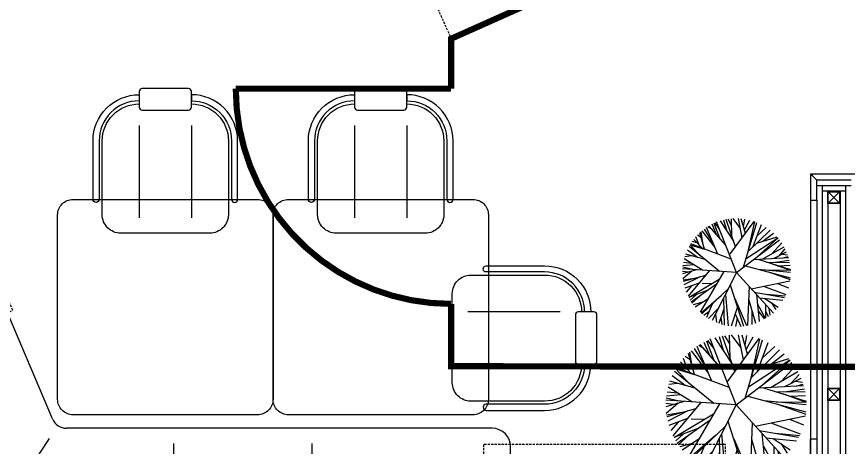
# Model space of a CAD drawing. Header units: millimetres. Extents: x 2562 to 7288, y 778 to 5635.
# Drawn here: x 4413.6 to 4683.9, y 1434.6 to 1574.7 of the extents above; entities that cross this region are included whole.
import ezdxf

# ---------------------------------------------------------------- set-up
doc = ezdxf.new("R2010")
doc.units = ezdxf.units.MM
doc.linetypes.add('HIDDEN', pattern=[0.375, 0.25, -0.125])
for name, color, linetype in [('0-gnl-gor5', 254, 'Continuous'), ('0-gnl-knst-metal', 3, 'Continuous'), ('0-gnl-ust', 191, 'HIDDEN'), ('1-gnl-ahsap', 33, 'Continuous'), ('2-tef-hareketli', 251, 'Continuous'), ('2-tef-hrkt-mobilya', 251, 'Continuous'), ('4-dsm-gorunus', 241, 'Continuous')]:
    doc.layers.add(name, color=color, linetype=linetype)

# ---------------------------------------------------------------- blocks, each defined once
blk = doc.blocks.new('x-ref_base plan 1$0$D-A101-13$0$TREEA')
for p, q in [((-0.0086, 0.0884), (-0.0459, 0.1453)), ((-0.0283, 0.1184), (-0.0366, 0.1479)), ((-0.003, 0.0726), (-0.0302, 0.1494)), ((-0.0146, 0.1324), (-0.025, 0.1503)), ((-0.0135, 0.1023), (-0.0152, 0.1516)), ((0.0103, 0.1239), (-0.0105, 0.152)), ((0.0154, 0.0981), (0.0047, 0.1523)), ((0.0244, 0.1104), (0.0123, 0.1519)), ((0.0186, 0.1303), (0.0222, 0.1508)), ((0.0213, 0.1209), (0.0364, 0.148)), ((-0.0528, 0.0516), (-0.0852, 0.1263)), ((-0.07, 0.1211), (-0.0815, 0.1288)), ((-0.0309, 0.0771), (-0.0785, 0.1306)), ((-0.0573, 0.1069), (-0.0698, 0.1355)), ((-0.0481, 0.0965), (-0.064, 0.1383)), ((-0.0491, 0.1228), (-0.0618, 0.1393)), ((0, 0), (-0.0571, 0.1429)), ((-0.0198, 0.0495), (0.0489, 0.1443)), ((0.0199, 0.0153), (0.0566, 0.1415)), ((0.0327, 0.0593), (0.0504, 0.1438)), ((0.0451, 0.0717), (0.0691, 0.1358)), ((0.0568, 0.1029), (0.0832, 0.1277)), ((-0.0909, 0.0655), (-0.1041, 0.1113)), ((-0.0959, 0.0828), (-0.1009, 0.1142)), ((-0.0609, 0.0703), (-0.0973, 0.1173)), ((-0.0662, 0.0826), (-0.0912, 0.1221)), ((0.0327, 0.0593), (0.0938, 0.1202)), ((0.074, 0.0887), (0.1039, 0.1115)), ((-0.0977, 0.068), (-0.121, 0.0927)), ((-0.1058, 0.0766), (-0.115, 0.1)), ((-0.098, 0.0962), (-0.1112, 0.1043)), ((0, 0), (0.1208, 0.0929)), ((0.0269, 0.0393), (0.116, 0.0989)), ((0.0565, 0.0435), (0.1165, 0.0982)), ((0.0566, 0.0831), (0.1137, 0.1015)), ((-0.0485, 0.003), (-0.1342, 0.0722)), ((-0.1026, 0.0467), (-0.1313, 0.0773)), ((-0.1313, 0.0773), (-0.0909, 0.0655)), ((-0.0152, 0.0379), (-0.1299, 0.0797)), ((-0.1116, 0.0827), (-0.1253, 0.0867)), ((0.0743, 0.0388), (0.1337, 0.0732)), ((0.0982, 0.0526), (0.1269, 0.0844)), ((-0.1108, 0.0416), (-0.1389, 0.0626)), ((0.1057, 0.0408), (0.1406, 0.0588)), ((0.1196, 0.0479), (0.1368, 0.0672)), ((-0.0959, 0.006), (-0.1477, 0.0377)), ((-0.1271, 0.0461), (-0.146, 0.0437)), ((-0.089, 0.0357), (-0.1437, 0.0506)), ((0.0483, 0.0372), (0.1461, 0.0433)), ((0.0596, 0.0379), (0.1521, 0.0092)), ((0.1289, 0.0527), (0.1437, 0.0508)), ((0.1314, 0.0424), (0.1452, 0.0463)), ((-0.1206, 0.0211), (-0.1513, 0.018)), ((-0.1268, 0.0249), (-0.15, 0.0272)), ((0.0252, 0.0194), (0.1517, -0.0142)), ((0.0849, 0.0301), (0.1495, 0.0296)), ((0.1003, 0.0253), (0.1519, 0.0073)), ((0.1093, 0.0299), (0.1481, 0.0359)), ((0.1177, 0.0198), (0.1509, 0.0216)), ((0, 0), (-0.1524, 0.0095)), ((-0.1356, 0.0002), (-0.1524, 0.0022)), ((-0.1127, 0.007), (-0.1523, -0.0048)), ((-0.1232, 0.0077), (-0.1517, 0.0142)), ((-0.1258, 0.0031), (-0.1512, -0.0191)), ((-0.0764, 0.0048), (-0.1365, -0.0678)), ((-0.0357, 0.0022), (-0.1022, -0.113)), ((0, 0), (-0.0682, -0.1363)), ((0, 0), (0.1048, -0.1143)), ((0.0609, 0.0099), (0.1524, 0.0022)), ((0.087, 0.0077), (0.1519, 0.0073)), ((0.0902, 0.0021), (0.1513, -0.0187)), ((-0.1172, -0.0172), (-0.1507, -0.023)), ((-0.0876, -0.0087), (-0.1501, -0.0266)), ((-0.1046, -0.0136), (-0.1481, -0.0358)), ((-0.1054, -0.0303), (-0.1456, -0.0451)), ((-0.0485, -0.02), (-0.1331, -0.0712)), ((-0.0561, -0.0331), (-0.127, -0.0842)), ((-0.0685, -0.0321), (-0.0969, -0.0316)), ((-0.0175, -0.0351), (0.0209, -0.151)), ((0.0418, -0.0456), (0.1507, -0.0228)), ((0.1161, -0.0301), (0.1464, -0.0422)), ((-0.1255, -0.0377), (-0.1415, -0.0565)), ((-0.0807, -0.0508), (-0.1345, -0.0717)), ((-0.0233, -0.0466), (-0.097, -0.1175)), ((0.0355, -0.0387), (0.0317, -0.1491)), ((0.076, -0.0384), (0.1394, -0.0616)), ((-0.1133, -0.0635), (-0.1305, -0.0787)), ((-0.102, -0.0661), (-0.1251, -0.087)), ((-0.0434, -0.0659), (-0.0993, -0.1156)), ((-0.0312, -0.0625), (-0.0227, -0.1507)), ((0.0502, -0.0548), (0.1358, -0.0693)), ((0.0563, -0.0614), (0.0646, -0.138)), ((0.065, -0.0709), (0.1314, -0.0773)), ((0.0857, -0.0608), (0.1378, -0.065)), ((-0.0947, -0.0845), (-0.1216, -0.0918)), ((-0.08, -0.0745), (-0.116, -0.0988)), ((-0.0686, -0.0901), (-0.0838, -0.1273)), ((-0.0362, -0.0723), (-0.0339, -0.1486)), ((-0.0047, -0.0738), (0.0293, -0.1496)), ((0.0343, -0.0736), (0.0546, -0.1423)), ((0.0591, -0.0874), (0.0818, -0.1286)), ((0.0807, -0.0724), (0.1178, -0.0967)), ((0.0825, -0.09), (0.0828, -0.128)), ((0.0983, -0.084), (0.1117, -0.1037)), ((-0.0505, -0.1009), (-0.0786, -0.1306)), ((-0.0353, -0.1023), (-0.0487, -0.1444)), ((0.0029, -0.0966), (-0.014, -0.1518)), ((0.0438, -0.1058), (0.0438, -0.146)), ((0.0613, -0.108), (0.0787, -0.1305)), ((0.0826, -0.1073), (0.0897, -0.1232)), ((0.0915, -0.0998), (0.0945, -0.1195)), ((-0.0774, -0.1117), (-0.0918, -0.1216)), ((-0.0589, -0.1177), (-0.0559, -0.1418)), ((-0.0033, -0.1168), (0.0129, -0.1519)), ((-0.0433, -0.1273), (-0.0405, -0.1469)), ((0.0022, -0.1288), (-0.0023, -0.1524))]:
    blk.add_line(p, q)
blk = doc.blocks.new('x-ref_base plan 1$0$sandalye')
for points in [[(4722.04, 1434.53, 0.414214), (4721.04, 1435.53), (4706.04, 1435.53, 0.414214), (4705.04, 1434.53), (4705.04, 1429.53, 0.414214), (4706.04, 1428.53), (4721.04, 1428.53, 0.414214), (4722.04, 1429.53)], [(4690.04, 1399.53), (4690.04, 1418.53, -0.414214), (4705.04, 1433.53), (4705.04, 1431.53, 0.414214), (4692.04, 1418.53), (4692.04, 1399.53, -1)], [(4737.04, 1399.53), (4737.04, 1418.53, 0.414214), (4722.04, 1433.53), (4722.04, 1431.53, -0.414214), (4735.04, 1418.53), (4735.04, 1399.53, 1)]]:
    blk.add_lwpolyline(points, format="xyb", close=True)
blk.add_lwpolyline([(4722.04, 1430.53, -0.414214), (4734.04, 1418.53), (4734.04, 1394.53, -0.414214), (4728.04, 1388.53), (4699.04, 1388.53, -0.414214), (4693.04, 1394.53), (4693.04, 1418.53, -0.414214), (4705.04, 1430.53)], format="xyb")
for points in [[(4705.04, 1423.53), (4705.04, 1393.53)], [(4722.04, 1423.53), (4722.04, 1393.53)]]:
    blk.add_lwpolyline(points)
blk.add_arc((4736.04, 1399.53), 1, 180, 0)
blk = doc.blocks.new('t')
at = {"layer": '2-tef-hareketli'}
for p, q in [((-52089.35, -20472.44), (-52132.61, -20490.8)), ((-52066.15, -20511.91), (-52081.48, -20475.62)), ((-52128.71, -20500.01), (-52101.09, -20488.29)), ((-52106.44, -20557.77), (-52129.77, -20502.63)), ((-52138.97, -20506.54), (-52115.64, -20561.67)), ((-51923.24, -20514.95), (-52061.55, -20514.95)), ((-51917.24, -20567.95), (-51917.24, -20520.95)), ((-51927.24, -20537.95), (-51927.24, -20567.95)), ((-51917.24, -20567.95), (-51917.24, -20537.95)), ((-51929.24, -20569.95), (-52088.03, -20569.95)), ((-52088.03, -20579.95), (-51929.24, -20579.95))]:
    blk.add_line(p, q, dxfattribs=at)
blk.add_lwpolyline([(-51927.24, -20564.95), (-52088.03, -20564.95, -0.300966), (-52101.83, -20555.81), (-52125.95, -20498.84)], format="xyb", dxfattribs=at)
for points in [[(-52093.55, -20558.29), (-52067.07, -20518.29)], [(-52026.74, -20559.95), (-52026.74, -20519.95)], [(-51981.74, -20559.95), (-51981.74, -20519.95)]]:
    blk.add_lwpolyline(points, dxfattribs=at)
for centre, radius, start, end in [((-52087.01, -20477.96), 6, 23, 113), ((-52103.05, -20483.69), 5, 293, 113), ((-52127.93, -20501.85), 12, 113, 203), ((-52127.93, -20501.85), 2, 113, 203), ((-51923.24, -20520.95), 6, 0, 90), ((-51922.24, -20537.95), 5, 0, 180), ((-52088.03, -20549.95), 20, 203, 270), ((-52088.03, -20549.95), 30, 203, 270), ((-51929.24, -20567.95), 12, 270, 0), ((-51929.24, -20567.95), 2, 270, 0)]:
    blk.add_arc(centre, radius, start, end, dxfattribs=at)
at = {"layer": '2-tef-hareketli', "extrusion": (0, 0, -1), "xscale": -1, "zscale": -1}
for p in [(56743, -21840.07), (56673, -21840.07)]:
    blk.add_blockref('x-ref_base plan 1$0$sandalye', p, dxfattribs=at)
at = {"layer": '2-tef-hareketli', "extrusion": (0, 0, -1), "xscale": -1, "zscale": -1, "rotation": 90}
blk.add_blockref('x-ref_base plan 1$0$sandalye', (53324.71, -15772.11), dxfattribs=at)
blk = doc.blocks.new('40x40 kutu profil')
for points in [[(2, -2), (-2, -2), (-2, 2), (2, 2)], [(1.85, -1.85), (-1.85, -1.85), (-1.85, 1.85), (1.85, 1.85)]]:
    blk.add_lwpolyline(points, close=True)
at = {"color": 251}
for points in [[(-1.85, 1.85), (1.85, -1.85)], [(-1.85, -1.85), (1.85, 1.85)]]:
    blk.add_lwpolyline(points, dxfattribs=at)

msp = doc.modelspace()

# ---------------------------------------------------------------- linework, layer by layer
at = {"ltscale": 3}
msp.add_line((4673.57, 1521.49, 1.68), (4672.07, 1522.99, 1.68), dxfattribs=at)
at = {"color": 1, "ltscale": 3, "const_width": 2}
for points in [[(4636.2, 1603.84), (4554.78, 1567.49), (4554.78, 1551.28)], [(4554.78, 1481.28), (4554.78, 1461.05), (4774.02, 1460.64), (4773.27, 1523.49)]]:
    msp.add_lwpolyline(points, dxfattribs=at)
msp.add_lwpolyline([(4554.78, 1551.28), (4484.78, 1551.28, 0.414214), (4554.78, 1481.28, 1)], format="xyb", dxfattribs=at)
at = {"ltscale": 3}
for points, elevation in [([(4672.07, 1522.99), (4671.57, 1522.99), (4671.57, 1514.99), (4673.57, 1514.99), (4673.57, 1521.49), (4672.07, 1522.99)], 1.68), ([(4671.57, 1429.37), (4671.57, 1437.37), (4673.57, 1437.37), (4673.57, 1427.37), (4671.57, 1429.37)], -8.83)]:
    msp.add_lwpolyline(points, dxfattribs=dict(at, elevation=elevation))
at = {"layer": '0-gnl-knst-metal', "color": 252}
for p, q in [((4677.17, 1517.89, 1.97), (4677.17, 1423.77, -9.74)), ((4677.17, 1517.89, 1.97), (4677.17, 1423.77, -9.74)), ((4681.17, 1517.89, -6.59), (4681.17, 1371.39, -8.15))]:
    msp.add_line(p, q, dxfattribs=at)
at = {"layer": '0-gnl-ust', "ltscale": 3}
for p, q in [((4517.44, 1651.14), (4554.78, 1567.49)), ((4554.78, 1567.49), (4682.42, 1624.48)), ((4671.57, 1514.99, 1.68), (4671.57, 1437.37, -8.83))]:
    msp.add_line(p, q, dxfattribs=at)
msp.add_lwpolyline([(4643.9, 1370.07), (4643.9, 1435.57), (4565.3, 1435.57), (4565.3, 1383.07), (4384.95, 1383.07), (4353.71, 1453.05), (4412.31, 1479.21), (4368.14, 1581.87), (4300.93, 1551.99)], dxfattribs=at)
at = {"layer": '1-gnl-ahsap'}
for p, q in [((4672.07, 1522.99, 1.68), (4671.57, 1522.99, 1.68)), ((4686.27, 1523.49, 1.68), (4672.07, 1523.49, 1.68)), ((4672.07, 1523.49, 2.62), (4672.07, 1522.99, 2.56)), ((4684.77, 1521.49, 1.68), (4673.57, 1521.49, 1.68)), ((4684.77, 1519.69, 1.68), (4673.57, 1519.69, 1.68)), ((4675.37, 1519.69, 2.19), (4675.37, 1425.57, -9.52)), ((4675.37, 1519.69, 2.16), (4675.37, 1425.57, -9.29)), ((4682.97, 1519.69, -6.57), (4682.97, 1369.59, -8.17)), ((4682.97, 1517.89, 1.68), (4675.37, 1517.89, 1.68)), ((4673.57, 1514.99, 1.68), (4673.57, 1437.37, -9.09))]:
    msp.add_line(p, q, dxfattribs=at)
at = {"layer": '2-tef-hareketli'}
msp.add_arc((4429.79, 1445.87), 5, 203, 270, dxfattribs=at)
at = {"layer": '2-tef-hrkt-mobilya'}
for points in [[(4491.88, 1445.24), (4431.88, 1445.24, -0.414214), (4426.88, 1450.24), (4426.88, 1510.24, -0.414214), (4431.88, 1515.24), (4491.88, 1515.24, -0.414214), (4496.88, 1510.24), (4496.88, 1450.24, -0.414214)], [(4561.88, 1445.24), (4501.88, 1445.24, -0.414214), (4496.88, 1450.24), (4496.88, 1510.24, -0.414214), (4501.88, 1515.24), (4561.88, 1515.24, -0.414214), (4566.88, 1510.24), (4566.88, 1450.24, -0.414214)]]:
    msp.add_lwpolyline(points, format="xyb", close=True, dxfattribs=at)
at = {"layer": '4-dsm-gorunus', "ltscale": 3}
msp.add_lwpolyline([(6023, 1808.27), (5279.3, 1809.05), (5279.3, 1523.49), (5005.57, 1523.49), (5005.57, 1474.59), (4787.97, 1474.59), (4787.97, 1523.49), (4671.57, 1523.49), (4671.57, 1429.48), (4571.55, 1429.48), (4571.5, 1376.87), (4380.93, 1376.87), (4345.52, 1456.18), (4404.32, 1482.1), (4364.98, 1573.7), (4305.29, 1547.15), (4293.83, 1573.29), (4233.74, 1546.95), (4201.53, 1620.4), (4261.62, 1646.75), (4218.56, 1744.95), (4167.66, 1722.63)], dxfattribs=at)

# ---------------------------------------------------------------- block references
at = {"layer": '0-gnl-gor5', "rotation": 359.6368421947986}
for p, xscale, yscale, zscale in [((4647.53, 1491.49, -8.06), 115.2165368234065, 115.2165368234065, 115.2165368234065), ((4647.37, 1448.42), 149.7814978704284, 149.7814978704284, 149.7814978704284)]:
    msp.add_blockref('x-ref_base plan 1$0$D-A101-13$0$TREEA', p, dxfattribs=dict(at, xscale=xscale, yscale=yscale, zscale=zscale))
at = {"layer": '0-gnl-knst-metal'}
for p in [(4679.17, 1515.89, -6.59), (4679.17, 1451.89, -6.59)]:
    msp.add_blockref('40x40 kutu profil', p, dxfattribs=at)
at = {"layer": '2-tef-hrkt-mobilya'}
msp.add_blockref('t', (56491.34, 21955.82), dxfattribs=at)

doc.saveas('drawing.dxf')
